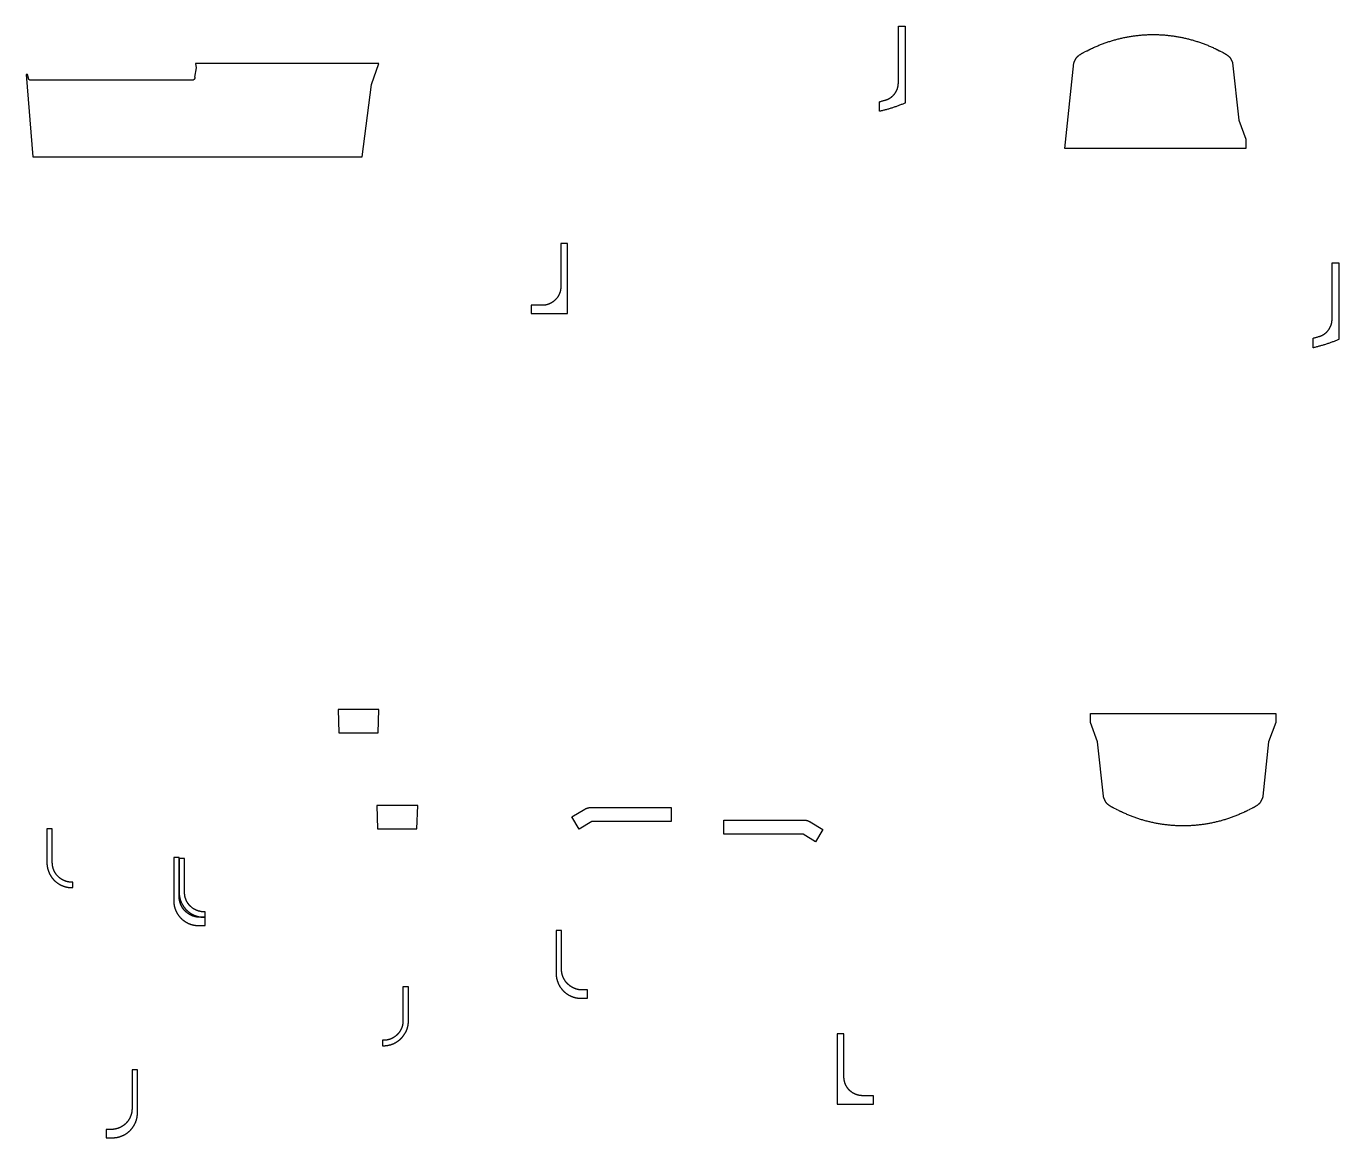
# Model space of a CAD drawing. Header units: millimetres. Extents: x -21383 to 10939, y -6105 to 7228.
# Drawn here: x -4798 to 10939, y -6105 to 7228 of the extents above; entities that cross this region are included whole.
import ezdxf

# ---------------------------------------------------------------- set-up
doc = ezdxf.new("R2010")
doc.units = ezdxf.units.MM
doc.layers.add('PEN', color=3, linetype='Continuous', true_color=0x00ff00)

msp = doc.modelspace()

# ---------------------------------------------------------------- linework, layer by layer
at = {"layer": 'PEN', "color": 18, "true_color": 0x4c0000}
for points in [[(5739, 7228), (5739, 6307), (5737, 6306), (5730, 6303), (5720, 6299), (5711, 6295), (5702, 6291), (5693, 6288), (5683, 6284), (5674, 6280), (5664, 6277), (5655, 6273), (5646, 6270), (5636, 6266), (5627, 6263), (5617, 6260), (5608, 6256), (5598, 6253), (5589, 6250), (5579, 6247), (5570, 6244), (5560, 6241), (5550, 6238), (5541, 6235), (5531, 6233), (5522, 6230), (5512, 6227), (5502, 6225), (5492, 6222), (5483, 6220), (5473, 6217), (5463, 6215), (5453, 6212), (5444, 6210), (5436, 6208), (5434, 6208), (5434, 6323), (5442, 6325), (5450, 6327), (5458, 6329), (5466, 6332), (5474, 6334), (5482, 6336), (5489, 6339), (5497, 6341), (5498, 6341), (5500, 6342), (5502, 6342), (5504, 6343), (5506, 6343), (5508, 6344), (5510, 6345), (5512, 6345), (5514, 6346), (5517, 6347), (5519, 6348), (5521, 6348), (5523, 6349), (5525, 6350), (5527, 6351), (5529, 6352), (5531, 6353), (5533, 6354), (5535, 6355), (5537, 6355), (5539, 6356), (5541, 6357), (5543, 6358), (5545, 6359), (5547, 6361), (5549, 6362), (5551, 6363), (5553, 6364), (5554, 6365), (5556, 6366), (5558, 6367), (5560, 6368), (5562, 6370), (5564, 6371), (5566, 6372), (5567, 6373), (5569, 6375), (5571, 6376), (5573, 6377), (5575, 6379), (5576, 6380), (5578, 6381), (5580, 6383), (5581, 6384), (5585, 6387), (5586, 6388), (5588, 6390), (5590, 6391), (5591, 6393), (5593, 6394), (5595, 6396), (5596, 6397), (5598, 6399), (5599, 6401), (5601, 6402), (5602, 6404), (5604, 6406), (5605, 6407), (5607, 6409), (5608, 6411), (5610, 6412), (5611, 6414), (5612, 6416), (5613, 6417), (5614, 6418), (5614, 6418), (5615, 6419), (5616, 6421), (5618, 6423), (5619, 6425), (5620, 6427), (5622, 6428), (5623, 6430), (5624, 6432), (5625, 6434), (5627, 6436), (5628, 6438), (5629, 6440), (5630, 6442), (5631, 6443), (5632, 6445), (5633, 6447), (5634, 6449), (5635, 6451), (5636, 6453), (5637, 6455), (5638, 6457), (5639, 6459), (5640, 6461), (5641, 6463), (5642, 6465), (5643, 6467), (5643, 6469), (5644, 6471), (5645, 6473), (5646, 6475), (5647, 6478), (5647, 6480), (5648, 6482), (5649, 6484), (5649, 6486), (5650, 6488), (5651, 6490), (5651, 6492), (5652, 6494), (5652, 6497), (5653, 6499), (5653, 6501), (5654, 6503), (5654, 6505), (5655, 6507), (5655, 6510), (5656, 6512), (5656, 6514), (5656, 6516), (5657, 6518), (5657, 6520), (5657, 6523), (5658, 6525), (5658, 6527), (5658, 6529), (5658, 6531), (5658, 6534), (5658, 6536), (5659, 6538), (5659, 6540), (5659, 6543), (5659, 6545), (5659, 6547), (5659, 6549), (5659, 6549), (5659, 7228)], [(9740, 6103), (9825, 5873), (9825, 5763), (7653, 5763), (7764, 6789), (7765, 6791), (7765, 6794), (7766, 6796), (7767, 6798), (7768, 6800), (7769, 6802), (7771, 6806), (7772, 6810), (7773, 6813), (7775, 6816), (7776, 6819), (7778, 6822), (7779, 6825), (7781, 6828), (7783, 6831), (7784, 6835), (7786, 6838), (7788, 6841), (7789, 6843), (7790, 6844), (7791, 6846), (7792, 6847), (7793, 6849), (7794, 6850), (7795, 6852), (7796, 6853), (7797, 6855), (7799, 6856), (7800, 6858), (7802, 6860), (7803, 6862), (7805, 6863), (7807, 6865), (7809, 6867), (7810, 6868), (7812, 6870), (7814, 6871), (7816, 6873), (7818, 6874), (7820, 6876), (7822, 6877), (7824, 6879), (7828, 6881), (7832, 6885), (7837, 6888), (7842, 6891), (7845, 6893), (7847, 6894), (7850, 6896), (7852, 6898), (7855, 6899), (7857, 6901), (7860, 6902), (7862, 6903), (7865, 6905), (7868, 6906), (7871, 6908), (7874, 6910), (7877, 6911), (7880, 6913), (7886, 6916), (7892, 6919), (7911, 6928), (7918, 6931), (7924, 6934), (7942, 6944), (7949, 6947), (7955, 6950), (7958, 6952), (7961, 6953), (7964, 6955), (7968, 6956), (7973, 6959), (7977, 6961), (7988, 6966), (7999, 6971), (8009, 6975), (8020, 6980), (8030, 6985), (8041, 6990), (8052, 6994), (8063, 6999), (8073, 7003), (8084, 7007), (8095, 7012), (8106, 7016), (8117, 7020), (8128, 7024), (8139, 7028), (8150, 7032), (8161, 7036), (8172, 7039), (8183, 7043), (8194, 7046), (8205, 7050), (8216, 7053), (8227, 7057), (8238, 7060), (8249, 7063), (8261, 7066), (8272, 7069), (8283, 7072), (8294, 7075), (8306, 7078), (8317, 7081), (8328, 7084), (8340, 7086), (8351, 7089), (8363, 7091), (8374, 7093), (8385, 7096), (8397, 7098), (8408, 7100), (8420, 7102), (8431, 7104), (8443, 7106), (8454, 7108), (8466, 7110), (8477, 7111), (8489, 7113), (8500, 7114), (8512, 7116), (8523, 7117), (8535, 7118), (8547, 7120), (8558, 7121), (8570, 7122), (8581, 7123), (8593, 7123), (8605, 7124), (8616, 7125), (8628, 7126), (8639, 7126), (8651, 7127), (8663, 7127), (8674, 7127), (8686, 7128), (8698, 7128), (8709, 7128), (8721, 7128), (8733, 7128), (8744, 7128), (8756, 7127), (8767, 7127), (8779, 7127), (8791, 7126), (8802, 7126), (8814, 7125), (8826, 7124), (8837, 7123), (8849, 7123), (8860, 7122), (8872, 7121), (8884, 7120), (8895, 7118), (8907, 7117), (8918, 7116), (8930, 7114), (8941, 7113), (8953, 7111), (8964, 7110), (8976, 7108), (8987, 7106), (8999, 7104), (9010, 7102), (9022, 7100), (9033, 7098), (9045, 7096), (9056, 7093), (9068, 7091), (9079, 7089), (9090, 7086), (9102, 7084), (9113, 7081), (9124, 7078), (9136, 7075), (9147, 7072), (9158, 7069), (9169, 7066), (9181, 7063), (9192, 7060), (9203, 7057), (9214, 7053), (9225, 7050), (9236, 7046), (9247, 7043), (9258, 7039), (9269, 7036), (9280, 7032), (9291, 7028), (9302, 7024), (9313, 7020), (9324, 7016), (9335, 7012), (9346, 7007), (9357, 7003), (9368, 6999), (9378, 6994), (9389, 6990), (9400, 6985), (9410, 6980), (9421, 6975), (9432, 6971), (9442, 6966), (9453, 6961), (9458, 6959), (9463, 6956), (9466, 6955), (9469, 6953), (9472, 6952), (9475, 6950), (9481, 6947), (9488, 6944), (9506, 6934), (9513, 6931), (9519, 6928), (9538, 6919), (9544, 6916), (9550, 6913), (9553, 6911), (9556, 6910), (9559, 6908), (9563, 6906), (9565, 6905), (9568, 6903), (9570, 6902), (9573, 6901), (9575, 6899), (9578, 6898), (9580, 6896), (9583, 6894), (9585, 6893), (9588, 6891), (9593, 6888), (9598, 6885), (9603, 6881), (9606, 6879), (9608, 6877), (9610, 6876), (9612, 6874), (9614, 6873), (9616, 6871), (9618, 6870), (9620, 6868), (9622, 6867), (9623, 6865), (9625, 6863), (9627, 6862), (9628, 6860), (9630, 6858), (9632, 6856), (9633, 6855), (9634, 6853), (9635, 6852), (9636, 6850), (9637, 6849), (9638, 6847), (9639, 6846), (9640, 6844), (9641, 6843), (9642, 6841), (9644, 6838), (9646, 6835), (9648, 6831), (9649, 6828), (9651, 6825), (9652, 6822), (9654, 6819), (9655, 6816), (9657, 6813), (9658, 6810), (9660, 6806), (9661, 6802), (9662, 6800), (9663, 6798), (9664, 6796), (9665, 6794), (9665, 6791), (9666, 6789)], [(-659, 6530), (-569, 6780), (-2770, 6780), (-2763, 6730), (-2780, 6619), (-2779, 6618), (-2779, 6617), (-2779, 6616), (-2779, 6615), (-2778, 6614), (-2778, 6613), (-2778, 6612), (-2778, 6611), (-2778, 6610), (-2778, 6609), (-2778, 6608), (-2778, 6607), (-2779, 6606), (-2779, 6605), (-2779, 6604), (-2779, 6603), (-2779, 6602), (-2780, 6601), (-2780, 6600), (-2781, 6599), (-2781, 6598), (-2781, 6597), (-2782, 6596), (-2782, 6595), (-2783, 6594), (-2783, 6593), (-2784, 6592), (-2785, 6591), (-2785, 6591), (-2786, 6590), (-2787, 6589), (-2788, 6588), (-2788, 6588), (-2789, 6587), (-2790, 6586), (-2791, 6586), (-2792, 6585), (-2792, 6585), (-2793, 6584), (-2794, 6584), (-2795, 6583), (-2796, 6583), (-2797, 6582), (-2798, 6582), (-2799, 6582), (-2800, 6581), (-2801, 6581), (-2802, 6581), (-2803, 6581), (-2804, 6580), (-2805, 6580), (-2806, 6580), (-2807, 6580), (-2808, 6580), (-4744, 6580), (-4745, 6580), (-4746, 6580), (-4747, 6580), (-4748, 6580), (-4749, 6581), (-4750, 6581), (-4751, 6581), (-4752, 6581), (-4753, 6582), (-4754, 6582), (-4755, 6582), (-4756, 6583), (-4757, 6583), (-4758, 6584), (-4758, 6584), (-4759, 6585), (-4760, 6585), (-4761, 6586), (-4762, 6586), (-4763, 6587), (-4763, 6588), (-4764, 6588), (-4765, 6589), (-4766, 6590), (-4766, 6590), (-4767, 6591), (-4768, 6592), (-4768, 6593), (-4769, 6594), (-4769, 6595), (-4770, 6595), (-4770, 6596), (-4771, 6597), (-4771, 6598), (-4772, 6599), (-4772, 6600), (-4772, 6601), (-4773, 6602), (-4773, 6603), (-4773, 6604), (-4773, 6605), (-4784, 6651), (-4798, 6650), (-4719, 5660), (-769, 5660)], [(1256, 3881), (1256, 3781), (1691, 3781), (1691, 4621), (1611, 4621), (1611, 4105), (1611, 4103), (1611, 4100), (1611, 4097), (1611, 4094), (1611, 4092), (1611, 4089), (1611, 4086), (1610, 4083), (1610, 4081), (1610, 4078), (1609, 4075), (1609, 4072), (1609, 4070), (1608, 4067), (1608, 4064), (1607, 4061), (1607, 4059), (1606, 4056), (1605, 4053), (1605, 4051), (1604, 4048), (1603, 4045), (1602, 4043), (1602, 4040), (1601, 4038), (1600, 4035), (1599, 4032), (1598, 4030), (1597, 4027), (1596, 4025), (1595, 4022), (1594, 4019), (1593, 4017), (1592, 4014), (1591, 4012), (1590, 4009), (1589, 4007), (1587, 4005), (1586, 4002), (1585, 4000), (1584, 3997), (1582, 3995), (1581, 3992), (1580, 3990), (1578, 3988), (1577, 3985), (1575, 3983), (1574, 3981), (1572, 3978), (1571, 3976), (1569, 3974), (1567, 3972), (1566, 3970), (1564, 3967), (1562, 3965), (1560, 3963), (1559, 3961), (1557, 3959), (1555, 3957), (1553, 3955), (1551, 3953), (1549, 3950), (1548, 3948), (1546, 3947), (1545, 3946), (1544, 3945), (1542, 3943), (1540, 3941), (1537, 3939), (1535, 3937), (1533, 3935), (1531, 3933), (1529, 3932), (1527, 3930), (1525, 3928), (1523, 3926), (1520, 3925), (1518, 3923), (1516, 3922), (1514, 3920), (1511, 3918), (1509, 3917), (1507, 3915), (1504, 3914), (1502, 3913), (1500, 3911), (1497, 3910), (1495, 3908), (1492, 3907), (1490, 3906), (1488, 3905), (1485, 3903), (1483, 3902), (1480, 3901), (1478, 3900), (1475, 3899), (1473, 3898), (1470, 3897), (1467, 3896), (1465, 3895), (1462, 3894), (1460, 3893), (1457, 3892), (1454, 3891), (1452, 3890), (1449, 3890), (1447, 3889), (1444, 3888), (1441, 3887), (1439, 3887), (1436, 3886), (1433, 3886), (1431, 3885), (1428, 3884), (1425, 3884), (1422, 3883), (1420, 3883), (1417, 3883), (1414, 3882), (1411, 3882), (1409, 3882), (1406, 3881), (1403, 3881), (1400, 3881), (1398, 3881), (1395, 3881), (1392, 3881), (1387, 3881)], [(10939, 4392), (10939, 3471), (10937, 3470), (10930, 3467), (10921, 3463), (10911, 3459), (10902, 3455), (10893, 3452), (10883, 3448), (10874, 3444), (10865, 3441), (10855, 3437), (10846, 3434), (10836, 3430), (10827, 3427), (10818, 3424), (10808, 3421), (10799, 3417), (10789, 3414), (10779, 3411), (10770, 3408), (10760, 3405), (10751, 3402), (10741, 3399), (10731, 3397), (10722, 3394), (10712, 3391), (10702, 3389), (10693, 3386), (10683, 3384), (10673, 3381), (10664, 3379), (10654, 3376), (10644, 3374), (10637, 3372), (10634, 3372), (10634, 3487), (10636, 3487), (10642, 3489), (10650, 3491), (10658, 3493), (10666, 3496), (10674, 3498), (10682, 3500), (10690, 3503), (10698, 3505), (10698, 3505), (10700, 3506), (10704, 3507), (10708, 3508), (10710, 3509), (10713, 3510), (10715, 3510), (10717, 3511), (10719, 3512), (10721, 3513), (10723, 3513), (10725, 3514), (10727, 3515), (10729, 3516), (10731, 3517), (10733, 3518), (10735, 3519), (10737, 3520), (10739, 3520), (10741, 3521), (10743, 3522), (10745, 3523), (10747, 3525), (10749, 3526), (10751, 3527), (10753, 3528), (10755, 3529), (10757, 3530), (10758, 3531), (10760, 3532), (10762, 3534), (10764, 3535), (10766, 3536), (10768, 3537), (10769, 3539), (10771, 3540), (10773, 3541), (10775, 3543), (10777, 3544), (10778, 3545), (10780, 3547), (10782, 3548), (10783, 3549), (10785, 3551), (10787, 3552), (10788, 3554), (10790, 3555), (10792, 3557), (10793, 3558), (10795, 3560), (10796, 3562), (10798, 3563), (10800, 3565), (10801, 3566), (10803, 3568), (10804, 3570), (10806, 3571), (10807, 3573), (10808, 3575), (10810, 3576), (10811, 3578), (10813, 3580), (10814, 3581), (10814, 3582), (10814, 3582), (10815, 3583), (10817, 3585), (10818, 3587), (10819, 3589), (10821, 3591), (10822, 3592), (10823, 3594), (10824, 3596), (10826, 3598), (10827, 3600), (10828, 3602), (10829, 3604), (10830, 3606), (10831, 3607), (10832, 3609), (10833, 3611), (10834, 3613), (10836, 3615), (10837, 3617), (10837, 3619), (10838, 3621), (10839, 3623), (10840, 3625), (10841, 3627), (10842, 3629), (10843, 3631), (10844, 3633), (10845, 3635), (10845, 3637), (10846, 3640), (10847, 3642), (10848, 3644), (10848, 3646), (10849, 3648), (10850, 3650), (10850, 3652), (10851, 3654), (10851, 3656), (10852, 3658), (10853, 3661), (10853, 3663), (10854, 3665), (10854, 3667), (10855, 3669), (10855, 3671), (10855, 3674), (10856, 3676), (10856, 3678), (10857, 3680), (10857, 3682), (10857, 3684), (10858, 3687), (10858, 3689), (10858, 3691), (10858, 3693), (10858, 3696), (10859, 3698), (10859, 3700), (10859, 3702), (10859, 3704), (10859, 3707), (10859, 3709), (10859, 3711), (10859, 3713), (10859, 4392)], [(-569, -968), (-1059, -968), (-1049, -1248), (-579, -1248)], [(7963, -1014), (10183, -1014), (10183, -1124), (10098, -1354), (10029, -2007), (10029, -2010), (10028, -2013), (10027, -2015), (10027, -2018), (10026, -2019), (10026, -2021), (10025, -2024), (10024, -2027), (10023, -2030), (10021, -2033), (10020, -2037), (10019, -2040), (10018, -2043), (10016, -2046), (10015, -2049), (10013, -2052), (10012, -2055), (10010, -2058), (10009, -2062), (10007, -2065), (10006, -2068), (10004, -2071), (10002, -2074), (10000, -2077), (9999, -2079), (9998, -2081), (9997, -2082), (9996, -2084), (9995, -2085), (9994, -2087), (9993, -2088), (9992, -2090), (9991, -2091), (9990, -2093), (9988, -2095), (9987, -2096), (9985, -2098), (9983, -2100), (9981, -2101), (9980, -2103), (9978, -2105), (9976, -2106), (9974, -2108), (9972, -2109), (9970, -2111), (9968, -2112), (9967, -2113), (9965, -2115), (9961, -2118), (9956, -2121), (9951, -2124), (9946, -2128), (9943, -2129), (9941, -2131), (9938, -2132), (9936, -2134), (9933, -2135), (9931, -2137), (9928, -2138), (9926, -2140), (9923, -2141), (9921, -2143), (9918, -2144), (9915, -2146), (9911, -2148), (9908, -2149), (9902, -2152), (9896, -2155), (9877, -2165), (9871, -2168), (9864, -2171), (9846, -2180), (9840, -2184), (9833, -2187), (9830, -2188), (9827, -2190), (9824, -2191), (9821, -2193), (9816, -2195), (9811, -2197), (9800, -2202), (9790, -2207), (9779, -2212), (9768, -2217), (9758, -2221), (9747, -2226), (9736, -2230), (9726, -2235), (9715, -2239), (9704, -2244), (9693, -2248), (9682, -2252), (9671, -2256), (9661, -2260), (9650, -2264), (9639, -2268), (9628, -2272), (9617, -2276), (9606, -2279), (9594, -2283), (9583, -2286), (9572, -2290), (9561, -2293), (9550, -2296), (9539, -2300), (9528, -2303), (9516, -2306), (9505, -2309), (9494, -2312), (9482, -2315), (9471, -2317), (9460, -2320), (9448, -2323), (9437, -2325), (9426, -2327), (9414, -2330), (9403, -2332), (9391, -2334), (9380, -2336), (9369, -2339), (9357, -2340), (9346, -2342), (9334, -2344), (9323, -2346), (9311, -2348), (9300, -2349), (9288, -2351), (9276, -2352), (9265, -2353), (9253, -2355), (9242, -2356), (9230, -2357), (9219, -2358), (9207, -2359), (9195, -2360), (9184, -2361), (9172, -2361), (9160, -2362), (9149, -2363), (9137, -2363), (9126, -2363), (9114, -2364), (9102, -2364), (9091, -2364), (9079, -2364), (9067, -2364), (9056, -2364), (9044, -2364), (9032, -2364), (9021, -2363), (9009, -2363), (8998, -2363), (8986, -2362), (8974, -2361), (8963, -2361), (8951, -2360), (8939, -2359), (8928, -2358), (8916, -2357), (8905, -2356), (8893, -2355), (8881, -2353), (8870, -2352), (8858, -2351), (8847, -2349), (8835, -2348), (8824, -2346), (8812, -2344), (8801, -2342), (8789, -2340), (8778, -2339), (8766, -2336), (8755, -2334), (8743, -2332), (8732, -2330), (8721, -2327), (8709, -2325), (8698, -2323), (8687, -2320), (8675, -2317), (8664, -2315), (8653, -2312), (8641, -2309), (8630, -2306), (8619, -2303), (8608, -2300), (8596, -2296), (8585, -2293), (8574, -2290), (8563, -2286), (8552, -2283), (8541, -2279), (8530, -2276), (8519, -2272), (8508, -2268), (8497, -2264), (8486, -2260), (8475, -2256), (8464, -2252), (8453, -2248), (8442, -2244), (8431, -2239), (8421, -2235), (8410, -2230), (8399, -2226), (8389, -2221), (8378, -2217), (8367, -2212), (8357, -2207), (8346, -2202), (8336, -2197), (8331, -2195), (8326, -2193), (8322, -2191), (8319, -2190), (8316, -2188), (8313, -2187), (8307, -2184), (8301, -2180), (8282, -2171), (8276, -2168), (8269, -2165), (8251, -2155), (8244, -2152), (8238, -2149), (8235, -2148), (8232, -2146), (8229, -2144), (8226, -2143), (8223, -2141), (8221, -2140), (8218, -2138), (8215, -2137), (8213, -2135), (8210, -2134), (8208, -2132), (8205, -2131), (8203, -2129), (8200, -2128), (8195, -2124), (8191, -2121), (8186, -2118), (8182, -2115), (8180, -2113), (8178, -2112), (8176, -2111), (8174, -2109), (8172, -2108), (8170, -2106), (8168, -2105), (8167, -2103), (8165, -2101), (8163, -2100), (8161, -2098), (8160, -2096), (8158, -2095), (8157, -2093), (8155, -2091), (8154, -2090), (8153, -2088), (8152, -2087), (8151, -2085), (8150, -2084), (8149, -2082), (8148, -2081), (8147, -2079), (8146, -2077), (8144, -2074), (8142, -2071), (8141, -2068), (8139, -2065), (8137, -2062), (8136, -2058), (8134, -2055), (8133, -2052), (8131, -2049), (8130, -2046), (8129, -2043), (8127, -2040), (8126, -2037), (8125, -2033), (8124, -2030), (8123, -2027), (8122, -2024), (8121, -2021), (8120, -2019), (8120, -2018), (8119, -2015), (8118, -2013), (8118, -2010), (8117, -2007), (8048, -1354), (7963, -1124)], [(-105, -2121), (-595, -2121), (-585, -2401), (-115, -2401)], [(2933, -2143), (2933, -2313), (1983, -2313), (1833, -2403), (1745, -2257), (1900, -2164), (1903, -2162), (1906, -2161), (1909, -2159), (1912, -2157), (1915, -2156), (1918, -2155), (1921, -2153), (1924, -2152), (1928, -2151), (1931, -2150), (1934, -2149), (1937, -2148), (1940, -2147), (1944, -2146), (1947, -2146), (1950, -2145), (1953, -2144), (1957, -2144), (1960, -2144), (1963, -2143), (1967, -2143), (1970, -2143), (1973, -2143), (1977, -2143), (1980, -2143)], [(3567, -2294), (3577, -2294), (4520, -2294), (4523, -2294), (4527, -2294), (4530, -2294), (4533, -2294), (4537, -2294), (4540, -2295), (4543, -2295), (4547, -2296), (4550, -2296), (4553, -2297), (4557, -2298), (4560, -2298), (4563, -2299), (4566, -2300), (4569, -2301), (4573, -2302), (4576, -2303), (4579, -2305), (4582, -2306), (4585, -2307), (4588, -2309), (4591, -2310), (4594, -2312), (4597, -2313), (4600, -2315), (4755, -2408), (4667, -2554), (4517, -2464), (3577, -2464), (3567, -2464)], [(-4551, -2399), (-4551, -2805), (-4551, -2806), (-4551, -2809), (-4551, -2811), (-4551, -2814), (-4550, -2816), (-4550, -2819), (-4550, -2821), (-4550, -2824), (-4550, -2826), (-4550, -2829), (-4549, -2831), (-4549, -2833), (-4549, -2836), (-4549, -2838), (-4548, -2841), (-4548, -2843), (-4548, -2846), (-4547, -2848), (-4547, -2850), (-4547, -2853), (-4546, -2855), (-4546, -2858), (-4545, -2860), (-4545, -2863), (-4544, -2865), (-4544, -2867), (-4543, -2870), (-4543, -2872), (-4542, -2874), (-4542, -2877), (-4541, -2879), (-4540, -2882), (-4540, -2884), (-4539, -2886), (-4538, -2889), (-4538, -2891), (-4537, -2893), (-4536, -2896), (-4536, -2898), (-4535, -2900), (-4534, -2903), (-4533, -2905), (-4532, -2907), (-4531, -2910), (-4531, -2912), (-4530, -2914), (-4529, -2916), (-4528, -2919), (-4527, -2921), (-4526, -2923), (-4525, -2925), (-4524, -2928), (-4523, -2930), (-4522, -2932), (-4521, -2934), (-4520, -2937), (-4519, -2939), (-4518, -2941), (-4516, -2943), (-4515, -2945), (-4514, -2947), (-4513, -2950), (-4512, -2952), (-4511, -2953), (-4511, -2954), (-4510, -2954), (-4509, -2956), (-4508, -2958), (-4507, -2960), (-4505, -2962), (-4504, -2964), (-4503, -2967), (-4501, -2969), (-4499, -2973), (-4497, -2975), (-4496, -2977), (-4495, -2979), (-4493, -2981), (-4492, -2983), (-4490, -2985), (-4489, -2987), (-4487, -2989), (-4486, -2991), (-4484, -2992), (-4481, -2996), (-4479, -2998), (-4478, -3000), (-4476, -3002), (-4475, -3004), (-4473, -3005), (-4471, -3007), (-4470, -3009), (-4468, -3011), (-4466, -3013), (-4465, -3014), (-4463, -3016), (-4461, -3018), (-4459, -3020), (-4458, -3021), (-4456, -3023), (-4454, -3025), (-4452, -3026), (-4449, -3029), (-4447, -3031), (-4445, -3033), (-4443, -3034), (-4441, -3036), (-4439, -3037), (-4437, -3039), (-4433, -3042), (-4431, -3043), (-4429, -3045), (-4427, -3046), (-4426, -3048), (-4424, -3049), (-4421, -3051), (-4419, -3052), (-4417, -3053), (-4415, -3055), (-4413, -3056), (-4411, -3057), (-4409, -3059), (-4405, -3061), (-4403, -3063), (-4401, -3063), (-4401, -3064), (-4400, -3064), (-4399, -3065), (-4396, -3066), (-4394, -3067), (-4392, -3069), (-4390, -3070), (-4388, -3071), (-4386, -3072), (-4383, -3073), (-4379, -3075), (-4377, -3076), (-4374, -3077), (-4372, -3078), (-4370, -3079), (-4368, -3080), (-4365, -3081), (-4363, -3082), (-4361, -3083), (-4359, -3084), (-4356, -3085), (-4354, -3086), (-4352, -3086), (-4349, -3087), (-4347, -3088), (-4342, -3090), (-4338, -3091), (-4335, -3092), (-4333, -3092), (-4331, -3093), (-4328, -3094), (-4324, -3095), (-4321, -3096), (-4319, -3096), (-4316, -3097), (-4314, -3097), (-4312, -3098), (-4309, -3098), (-4307, -3099), (-4304, -3099), (-4302, -3100), (-4297, -3100), (-4295, -3101), (-4292, -3101), (-4288, -3102), (-4285, -3102), (-4283, -3102), (-4280, -3103), (-4275, -3103), (-4273, -3103), (-4270, -3103), (-4268, -3103), (-4265, -3104), (-4263, -3104), (-4261, -3104), (-4258, -3104), (-4256, -3104), (-4253, -3104), (-4251, -3104), (-4241, -3104), (-4241, -3039), (-4251, -3039), (-4254, -3039), (-4257, -3039), (-4259, -3039), (-4262, -3039), (-4265, -3039), (-4268, -3038), (-4271, -3038), (-4274, -3038), (-4277, -3038), (-4280, -3037), (-4283, -3037), (-4288, -3036), (-4291, -3035), (-4294, -3035), (-4297, -3034), (-4300, -3034), (-4302, -3033), (-4305, -3033), (-4308, -3032), (-4311, -3031), (-4314, -3030), (-4316, -3030), (-4319, -3029), (-4322, -3028), (-4325, -3027), (-4327, -3026), (-4330, -3025), (-4333, -3024), (-4335, -3023), (-4338, -3022), (-4341, -3021), (-4343, -3020), (-4346, -3019), (-4349, -3018), (-4351, -3016), (-4354, -3015), (-4356, -3014), (-4359, -3013), (-4361, -3011), (-4364, -3010), (-4366, -3008), (-4369, -3007), (-4371, -3006), (-4374, -3004), (-4376, -3003), (-4379, -3001), (-4381, -2999), (-4383, -2998), (-4386, -2996), (-4388, -2995), (-4391, -2993), (-4393, -2991), (-4395, -2989), (-4397, -2988), (-4400, -2986), (-4402, -2984), (-4404, -2982), (-4406, -2980), (-4408, -2978), (-4411, -2976), (-4413, -2974), (-4415, -2972), (-4416, -2971), (-4417, -2970), (-4417, -2970), (-4419, -2968), (-4421, -2966), (-4423, -2964), (-4425, -2962), (-4427, -2959), (-4429, -2957), (-4431, -2955), (-4432, -2953), (-4434, -2951), (-4436, -2948), (-4438, -2946), (-4440, -2944), (-4441, -2941), (-4443, -2939), (-4445, -2937), (-4446, -2934), (-4448, -2932), (-4449, -2930), (-4451, -2927), (-4452, -2925), (-4454, -2922), (-4455, -2920), (-4457, -2917), (-4458, -2915), (-4459, -2912), (-4461, -2910), (-4462, -2907), (-4463, -2904), (-4464, -2902), (-4466, -2899), (-4467, -2897), (-4468, -2894), (-4469, -2891), (-4470, -2889), (-4471, -2886), (-4472, -2883), (-4473, -2880), (-4474, -2878), (-4475, -2875), (-4476, -2872), (-4476, -2870), (-4477, -2867), (-4478, -2864), (-4479, -2861), (-4479, -2858), (-4480, -2856), (-4481, -2853), (-4481, -2850), (-4482, -2847), (-4482, -2844), (-4483, -2841), (-4483, -2839), (-4484, -2836), (-4484, -2833), (-4484, -2830), (-4485, -2827), (-4485, -2824), (-4485, -2821), (-4485, -2819), (-4485, -2816), (-4486, -2813), (-4486, -2810), (-4486, -2807), (-4486, -2805), (-4486, -2804), (-4486, -2399)], [(-2655, -3460), (-2716, -3460), (-2719, -3460), (-2723, -3460), (-2727, -3459), (-2731, -3459), (-2735, -3459), (-2739, -3459), (-2744, -3458), (-2748, -3458), (-2752, -3457), (-2756, -3456), (-2760, -3456), (-2764, -3455), (-2768, -3454), (-2772, -3453), (-2776, -3452), (-2780, -3451), (-2784, -3450), (-2787, -3449), (-2791, -3448), (-2795, -3446), (-2799, -3445), (-2803, -3444), (-2807, -3442), (-2811, -3441), (-2814, -3439), (-2818, -3437), (-2822, -3436), (-2825, -3434), (-2829, -3432), (-2833, -3430), (-2836, -3428), (-2840, -3426), (-2840, -3426), (-2842, -3425), (-2843, -3424), (-2845, -3423), (-2847, -3422), (-2849, -3421), (-2850, -3420), (-2852, -3419), (-2854, -3418), (-2856, -3416), (-2857, -3415), (-2859, -3414), (-2861, -3413), (-2862, -3412), (-2864, -3411), (-2867, -3408), (-2869, -3407), (-2872, -3404), (-2874, -3403), (-2875, -3402), (-2877, -3400), (-2878, -3399), (-2880, -3398), (-2881, -3396), (-2884, -3394), (-2886, -3392), (-2887, -3391), (-2889, -3389), (-2890, -3388), (-2892, -3387), (-2893, -3385), (-2895, -3384), (-2896, -3382), (-2897, -3381), (-2899, -3379), (-2900, -3378), (-2901, -3376), (-2904, -3373), (-2905, -3372), (-2907, -3370), (-2908, -3368), (-2909, -3367), (-2911, -3365), (-2912, -3364), (-2913, -3362), (-2914, -3360), (-2916, -3359), (-2917, -3357), (-2918, -3355), (-2919, -3354), (-2920, -3352), (-2922, -3350), (-2923, -3349), (-2924, -3347), (-2925, -3345), (-2926, -3344), (-2927, -3342), (-2928, -3340), (-2929, -3338), (-2930, -3337), (-2931, -3335), (-2931, -3335), (-2932, -3334), (-2933, -3331), (-2935, -3328), (-2937, -3324), (-2939, -3320), (-2941, -3317), (-2943, -3313), (-2944, -3309), (-2946, -3305), (-2947, -3302), (-2949, -3298), (-2950, -3294), (-2952, -3290), (-2953, -3286), (-2954, -3282), (-2955, -3278), (-2956, -3274), (-2957, -3271), (-2958, -3267), (-2959, -3263), (-2960, -3259), (-2961, -3255), (-2962, -3251), (-2962, -3247), (-2963, -3242), (-2963, -3238), (-2964, -3234), (-2964, -3230), (-2964, -3226), (-2965, -3222), (-2965, -3218), (-2965, -3214), (-2965, -3211), (-2965, -2745), (-3030, -2745), (-3030, -3261), (-3030, -3263), (-3030, -3267), (-3030, -3271), (-3030, -3275), (-3029, -3278), (-3029, -3282), (-3029, -3286), (-3028, -3289), (-3028, -3293), (-3028, -3297), (-3027, -3300), (-3027, -3304), (-3026, -3308), (-3025, -3311), (-3025, -3315), (-3024, -3319), (-3023, -3322), (-3023, -3326), (-3022, -3329), (-3021, -3333), (-3020, -3336), (-3019, -3340), (-3018, -3344), (-3017, -3347), (-3016, -3351), (-3015, -3354), (-3014, -3357), (-3012, -3361), (-3011, -3364), (-3010, -3368), (-3008, -3371), (-3007, -3375), (-3006, -3378), (-3004, -3381), (-3003, -3385), (-3001, -3388), (-3000, -3391), (-2998, -3395), (-2996, -3398), (-2995, -3401), (-2993, -3404), (-2991, -3407), (-2989, -3411), (-2987, -3414), (-2985, -3417), (-2983, -3420), (-2982, -3423), (-2979, -3426), (-2977, -3429), (-2975, -3432), (-2973, -3435), (-2971, -3438), (-2969, -3441), (-2967, -3444), (-2964, -3447), (-2962, -3450), (-2960, -3453), (-2957, -3456), (-2955, -3458), (-2952, -3461), (-2950, -3464), (-2947, -3467), (-2945, -3469), (-2943, -3471), (-2942, -3472), (-2941, -3473), (-2939, -3475), (-2937, -3477), (-2934, -3480), (-2931, -3482), (-2928, -3485), (-2926, -3487), (-2923, -3489), (-2920, -3492), (-2917, -3494), (-2914, -3496), (-2911, -3499), (-2908, -3501), (-2905, -3503), (-2902, -3505), (-2899, -3507), (-2896, -3509), (-2893, -3511), (-2890, -3513), (-2887, -3515), (-2884, -3517), (-2881, -3519), (-2878, -3521), (-2874, -3523), (-2871, -3524), (-2868, -3526), (-2865, -3528), (-2861, -3529), (-2858, -3531), (-2855, -3533), (-2851, -3534), (-2848, -3536), (-2845, -3537), (-2841, -3538), (-2838, -3540), (-2834, -3541), (-2831, -3542), (-2828, -3543), (-2824, -3545), (-2821, -3546), (-2817, -3547), (-2814, -3548), (-2810, -3549), (-2807, -3550), (-2803, -3551), (-2799, -3552), (-2796, -3552), (-2792, -3553), (-2789, -3554), (-2785, -3555), (-2781, -3555), (-2778, -3556), (-2774, -3556), (-2771, -3557), (-2767, -3557), (-2763, -3558), (-2760, -3558), (-2756, -3559), (-2752, -3559), (-2748, -3559), (-2745, -3559), (-2741, -3560), (-2734, -3560), (-2731, -3560), (-2730, -3560), (-2655, -3560), (-2655, -3460), (-2655, -3395), (-2666, -3395), (-2668, -3395), (-2671, -3395), (-2674, -3395), (-2677, -3394), (-2679, -3394), (-2682, -3394), (-2685, -3394), (-2688, -3394), (-2691, -3393), (-2694, -3393), (-2697, -3393), (-2700, -3392), (-2702, -3392), (-2705, -3391), (-2708, -3391), (-2711, -3390), (-2714, -3390), (-2717, -3389), (-2719, -3388), (-2722, -3388), (-2725, -3387), (-2728, -3386), (-2731, -3385), (-2733, -3385), (-2736, -3384), (-2739, -3383), (-2741, -3382), (-2744, -3381), (-2747, -3380), (-2750, -3379), (-2752, -3378), (-2755, -3377), (-2757, -3376), (-2760, -3375), (-2763, -3373), (-2765, -3372), (-2768, -3371), (-2770, -3370), (-2773, -3368), (-2776, -3367), (-2778, -3366), (-2781, -3364), (-2783, -3363), (-2786, -3361), (-2788, -3360), (-2790, -3358), (-2793, -3357), (-2795, -3355), (-2798, -3354), (-2800, -3352), (-2802, -3350), (-2805, -3349), (-2807, -3347), (-2809, -3345), (-2812, -3343), (-2814, -3342), (-2816, -3340), (-2818, -3338), (-2820, -3336), (-2823, -3334), (-2825, -3332), (-2827, -3330), (-2829, -3328), (-2831, -3326), (-2831, -3326), (-2832, -3325), (-2833, -3324), (-2835, -3322), (-2837, -3320), (-2839, -3317), (-2841, -3315), (-2843, -3313), (-2845, -3311), (-2847, -3309), (-2849, -3306), (-2850, -3304), (-2852, -3302), (-2854, -3300), (-2856, -3297), (-2857, -3295), (-2859, -3293), (-2860, -3290), (-2862, -3288), (-2864, -3285), (-2865, -3283), (-2867, -3280), (-2868, -3278), (-2869, -3275), (-2871, -3273), (-2872, -3270), (-2874, -3268), (-2875, -3265), (-2876, -3263), (-2877, -3260), (-2879, -3258), (-2880, -3255), (-2881, -3252), (-2882, -3250), (-2883, -3247), (-2884, -3244), (-2885, -3242), (-2886, -3239), (-2887, -3236), (-2888, -3234), (-2889, -3231), (-2890, -3228), (-2891, -3225), (-2891, -3223), (-2892, -3220), (-2893, -3217), (-2894, -3214), (-2894, -3211), (-2895, -3209), (-2895, -3206), (-2896, -3203), (-2896, -3200), (-2897, -3197), (-2897, -3194), (-2898, -3192), (-2898, -3189), (-2898, -3186), (-2899, -3183), (-2899, -3180), (-2899, -3177), (-2899, -3174), (-2900, -3171), (-2900, -3169), (-2900, -3166), (-2900, -3163), (-2900, -3160), (-2900, -2755), (-2965, -2755), (-2965, -3162), (-2965, -3167), (-2965, -3170), (-2965, -3172), (-2965, -3175), (-2964, -3177), (-2964, -3179), (-2964, -3184), (-2963, -3189), (-2963, -3192), (-2963, -3194), (-2963, -3197), (-2962, -3199), (-2962, -3201), (-2962, -3204), (-2961, -3206), (-2961, -3209), (-2960, -3211), (-2960, -3214), (-2959, -3218), (-2958, -3223), (-2958, -3226), (-2957, -3228), (-2957, -3230), (-2956, -3233), (-2955, -3235), (-2955, -3237), (-2954, -3240), (-2953, -3242), (-2953, -3244), (-2952, -3247), (-2951, -3249), (-2951, -3251), (-2950, -3254), (-2949, -3256), (-2948, -3258), (-2947, -3261), (-2947, -3263), (-2946, -3265), (-2945, -3268), (-2944, -3270), (-2943, -3272), (-2942, -3274), (-2941, -3277), (-2940, -3279), (-2939, -3281), (-2937, -3286), (-2936, -3288), (-2935, -3290), (-2934, -3292), (-2933, -3295), (-2932, -3297), (-2931, -3299), (-2930, -3301), (-2928, -3303), (-2927, -3305), (-2926, -3308), (-2925, -3309), (-2925, -3310), (-2923, -3312), (-2922, -3314), (-2921, -3316), (-2920, -3318), (-2918, -3320), (-2917, -3322), (-2916, -3324), (-2914, -3326), (-2913, -3329), (-2912, -3331), (-2910, -3333), (-2909, -3335), (-2907, -3337), (-2906, -3339), (-2904, -3341), (-2903, -3342), (-2901, -3344), (-2900, -3346), (-2898, -3348), (-2897, -3350), (-2895, -3352), (-2894, -3354), (-2892, -3356), (-2890, -3358), (-2889, -3359), (-2887, -3361), (-2884, -3365), (-2882, -3367), (-2880, -3368), (-2879, -3370), (-2877, -3372), (-2875, -3374), (-2874, -3375), (-2872, -3377), (-2870, -3379), (-2868, -3380), (-2866, -3382), (-2865, -3384), (-2863, -3385), (-2861, -3387), (-2859, -3388), (-2857, -3390), (-2855, -3392), (-2853, -3393), (-2851, -3395), (-2850, -3396), (-2848, -3398), (-2846, -3399), (-2842, -3402), (-2840, -3404), (-2838, -3405), (-2836, -3406), (-2834, -3408), (-2832, -3409), (-2830, -3411), (-2828, -3412), (-2825, -3413), (-2823, -3414), (-2821, -3416), (-2819, -3417), (-2817, -3418), (-2815, -3420), (-2814, -3420), (-2813, -3421), (-2811, -3422), (-2808, -3423), (-2806, -3424), (-2804, -3426), (-2802, -3427), (-2800, -3428), (-2798, -3429), (-2795, -3430), (-2793, -3431), (-2791, -3432), (-2789, -3433), (-2786, -3434), (-2784, -3435), (-2782, -3436), (-2780, -3437), (-2777, -3438), (-2775, -3439), (-2773, -3440), (-2771, -3441), (-2768, -3441), (-2766, -3442), (-2764, -3443), (-2761, -3444), (-2759, -3445), (-2757, -3445), (-2754, -3446), (-2752, -3447), (-2750, -3448), (-2747, -3448), (-2745, -3449), (-2743, -3450), (-2740, -3450), (-2738, -3451), (-2735, -3451), (-2733, -3452), (-2731, -3452), (-2728, -3453), (-2726, -3454), (-2723, -3454), (-2721, -3454), (-2719, -3455), (-2716, -3455), (-2714, -3456), (-2711, -3456), (-2709, -3456), (-2707, -3457), (-2704, -3457), (-2702, -3457), (-2699, -3458), (-2697, -3458), (-2694, -3458), (-2692, -3459), (-2690, -3459), (-2687, -3459), (-2685, -3459), (-2682, -3459), (-2680, -3459), (-2677, -3460), (-2675, -3460), (-2672, -3460), (-2670, -3460), (-2667, -3460), (-2666, -3460), (-2665, -3460)], [(1555, -3617), (1555, -4133), (1555, -4136), (1555, -4139), (1555, -4143), (1555, -4147), (1555, -4150), (1556, -4154), (1556, -4158), (1556, -4162), (1557, -4165), (1557, -4169), (1558, -4173), (1558, -4176), (1559, -4180), (1559, -4183), (1560, -4187), (1561, -4191), (1561, -4194), (1562, -4198), (1563, -4201), (1564, -4205), (1565, -4209), (1566, -4212), (1567, -4216), (1568, -4219), (1569, -4223), (1570, -4226), (1571, -4230), (1572, -4233), (1574, -4236), (1575, -4240), (1576, -4243), (1578, -4247), (1579, -4250), (1581, -4253), (1582, -4257), (1584, -4260), (1585, -4263), (1587, -4267), (1588, -4270), (1590, -4273), (1592, -4276), (1594, -4280), (1595, -4283), (1597, -4286), (1599, -4289), (1601, -4292), (1603, -4295), (1605, -4298), (1607, -4301), (1609, -4304), (1611, -4307), (1614, -4310), (1616, -4313), (1618, -4316), (1620, -4319), (1623, -4322), (1625, -4325), (1627, -4328), (1630, -4330), (1632, -4333), (1635, -4336), (1637, -4339), (1640, -4341), (1642, -4343), (1643, -4344), (1643, -4345), (1645, -4347), (1648, -4349), (1651, -4352), (1653, -4354), (1656, -4357), (1659, -4359), (1662, -4362), (1665, -4364), (1668, -4366), (1670, -4369), (1673, -4371), (1676, -4373), (1679, -4375), (1682, -4377), (1685, -4379), (1688, -4381), (1691, -4383), (1695, -4385), (1698, -4387), (1701, -4389), (1704, -4391), (1707, -4393), (1714, -4397), (1717, -4398), (1720, -4400), (1723, -4402), (1727, -4403), (1730, -4405), (1733, -4406), (1737, -4408), (1740, -4409), (1743, -4410), (1747, -4412), (1750, -4413), (1754, -4414), (1757, -4416), (1761, -4417), (1764, -4418), (1768, -4419), (1771, -4420), (1775, -4421), (1778, -4422), (1782, -4423), (1785, -4424), (1789, -4425), (1792, -4425), (1796, -4426), (1800, -4427), (1803, -4427), (1807, -4428), (1810, -4429), (1814, -4429), (1818, -4430), (1821, -4430), (1825, -4430), (1829, -4431), (1833, -4431), (1836, -4431), (1840, -4432), (1844, -4432), (1847, -4432), (1851, -4432), (1854, -4432), (1930, -4432), (1930, -4332), (1869, -4332), (1866, -4332), (1862, -4332), (1857, -4332), (1853, -4331), (1849, -4331), (1845, -4331), (1841, -4330), (1837, -4330), (1833, -4329), (1829, -4329), (1825, -4328), (1821, -4327), (1817, -4326), (1813, -4325), (1809, -4324), (1805, -4323), (1801, -4322), (1797, -4321), (1793, -4320), (1789, -4319), (1786, -4317), (1782, -4316), (1778, -4314), (1774, -4313), (1770, -4311), (1767, -4310), (1763, -4308), (1759, -4306), (1756, -4304), (1752, -4302), (1748, -4300), (1746, -4299), (1745, -4298), (1744, -4298), (1741, -4296), (1739, -4295), (1738, -4294), (1736, -4293), (1734, -4292), (1733, -4291), (1731, -4290), (1729, -4289), (1727, -4287), (1726, -4286), (1724, -4285), (1722, -4284), (1721, -4283), (1719, -4281), (1718, -4280), (1716, -4279), (1714, -4278), (1713, -4276), (1711, -4275), (1710, -4274), (1708, -4272), (1706, -4271), (1705, -4270), (1702, -4267), (1700, -4266), (1699, -4264), (1697, -4263), (1696, -4262), (1694, -4260), (1693, -4259), (1692, -4257), (1690, -4256), (1689, -4254), (1687, -4253), (1686, -4251), (1685, -4250), (1683, -4248), (1682, -4247), (1681, -4245), (1679, -4244), (1678, -4242), (1677, -4241), (1675, -4239), (1674, -4237), (1673, -4236), (1672, -4234), (1670, -4233), (1669, -4231), (1668, -4229), (1667, -4228), (1665, -4226), (1664, -4224), (1663, -4223), (1662, -4221), (1661, -4219), (1660, -4217), (1659, -4216), (1658, -4214), (1656, -4212), (1655, -4210), (1654, -4209), (1654, -4207), (1653, -4207), (1653, -4206), (1651, -4203), (1649, -4200), (1647, -4196), (1646, -4192), (1644, -4189), (1642, -4185), (1640, -4181), (1639, -4177), (1637, -4174), (1636, -4170), (1634, -4166), (1633, -4162), (1632, -4158), (1631, -4154), (1629, -4151), (1628, -4147), (1627, -4143), (1626, -4139), (1625, -4135), (1625, -4131), (1624, -4127), (1623, -4123), (1623, -4119), (1622, -4115), (1621, -4111), (1621, -4106), (1621, -4102), (1620, -4098), (1620, -4094), (1620, -4090), (1620, -4086), (1620, -4083), (1620, -3617)], [(-526, -4936), (-526, -5001), (-515, -5001), (-513, -5001), (-511, -5001), (-508, -5001), (-506, -5001), (-503, -5001), (-501, -5001), (-498, -5001), (-496, -5001), (-493, -5001), (-491, -5000), (-489, -5000), (-486, -5000), (-484, -5000), (-481, -5000), (-479, -4999), (-476, -4999), (-474, -4999), (-471, -4998), (-469, -4998), (-467, -4997), (-464, -4997), (-462, -4997), (-459, -4996), (-457, -4996), (-455, -4995), (-452, -4995), (-450, -4994), (-447, -4994), (-445, -4993), (-443, -4992), (-440, -4992), (-438, -4991), (-436, -4991), (-433, -4990), (-431, -4989), (-428, -4989), (-426, -4988), (-424, -4987), (-421, -4986), (-419, -4986), (-417, -4985), (-415, -4984), (-412, -4983), (-410, -4982), (-408, -4981), (-405, -4981), (-403, -4980), (-401, -4979), (-399, -4978), (-396, -4977), (-394, -4976), (-392, -4975), (-390, -4974), (-387, -4973), (-385, -4972), (-383, -4971), (-381, -4969), (-379, -4968), (-376, -4967), (-374, -4966), (-372, -4965), (-370, -4964), (-368, -4963), (-366, -4961), (-365, -4961), (-363, -4960), (-361, -4959), (-359, -4958), (-357, -4956), (-355, -4955), (-353, -4954), (-351, -4952), (-349, -4951), (-347, -4950), (-345, -4948), (-343, -4947), (-341, -4945), (-339, -4944), (-337, -4942), (-335, -4941), (-333, -4939), (-331, -4938), (-329, -4936), (-327, -4935), (-325, -4933), (-323, -4932), (-321, -4930), (-320, -4929), (-318, -4927), (-316, -4925), (-314, -4924), (-312, -4922), (-310, -4920), (-309, -4919), (-307, -4917), (-305, -4915), (-303, -4914), (-302, -4912), (-300, -4910), (-298, -4908), (-297, -4907), (-295, -4905), (-293, -4903), (-292, -4901), (-290, -4899), (-288, -4897), (-287, -4896), (-285, -4894), (-282, -4890), (-281, -4888), (-279, -4886), (-278, -4884), (-276, -4882), (-275, -4880), (-273, -4878), (-272, -4876), (-270, -4874), (-269, -4872), (-268, -4870), (-266, -4868), (-265, -4866), (-263, -4864), (-262, -4862), (-261, -4860), (-260, -4858), (-258, -4856), (-257, -4854), (-256, -4852), (-256, -4851), (-255, -4851), (-255, -4849), (-253, -4847), (-252, -4845), (-251, -4843), (-250, -4841), (-249, -4839), (-248, -4836), (-246, -4834), (-245, -4832), (-244, -4830), (-243, -4827), (-242, -4825), (-241, -4823), (-240, -4821), (-239, -4818), (-238, -4816), (-237, -4814), (-237, -4812), (-235, -4807), (-234, -4805), (-233, -4802), (-232, -4800), (-231, -4798), (-231, -4796), (-230, -4793), (-229, -4791), (-228, -4789), (-228, -4786), (-227, -4784), (-226, -4781), (-226, -4779), (-225, -4777), (-225, -4774), (-224, -4772), (-223, -4770), (-223, -4767), (-222, -4765), (-222, -4762), (-221, -4760), (-221, -4758), (-220, -4755), (-220, -4753), (-220, -4750), (-219, -4748), (-219, -4746), (-218, -4743), (-218, -4741), (-218, -4738), (-218, -4736), (-217, -4733), (-217, -4731), (-217, -4729), (-216, -4724), (-216, -4719), (-216, -4716), (-216, -4714), (-216, -4711), (-216, -4709), (-216, -4706), (-216, -4704), (-216, -4702), (-216, -4296), (-281, -4296), (-281, -4702), (-281, -4704), (-281, -4707), (-281, -4710), (-281, -4713), (-281, -4716), (-281, -4719), (-281, -4722), (-282, -4725), (-282, -4728), (-282, -4730), (-283, -4733), (-283, -4736), (-284, -4739), (-284, -4742), (-285, -4745), (-285, -4748), (-286, -4750), (-286, -4753), (-287, -4756), (-288, -4759), (-288, -4762), (-289, -4764), (-290, -4767), (-291, -4770), (-292, -4773), (-292, -4775), (-293, -4778), (-294, -4781), (-295, -4783), (-296, -4786), (-297, -4789), (-298, -4791), (-300, -4794), (-301, -4797), (-302, -4799), (-303, -4802), (-304, -4804), (-306, -4807), (-307, -4810), (-308, -4812), (-310, -4815), (-311, -4817), (-312, -4820), (-314, -4822), (-315, -4825), (-317, -4827), (-318, -4829), (-320, -4832), (-322, -4834), (-323, -4837), (-325, -4839), (-327, -4841), (-328, -4844), (-330, -4846), (-332, -4848), (-334, -4850), (-336, -4853), (-338, -4855), (-339, -4857), (-341, -4859), (-343, -4861), (-345, -4863), (-347, -4866), (-349, -4867), (-349, -4868), (-350, -4868), (-351, -4870), (-354, -4872), (-356, -4874), (-358, -4876), (-360, -4878), (-362, -4880), (-364, -4881), (-367, -4883), (-369, -4885), (-371, -4887), (-373, -4889), (-376, -4890), (-378, -4892), (-380, -4894), (-383, -4895), (-385, -4897), (-388, -4899), (-390, -4900), (-392, -4902), (-395, -4903), (-397, -4905), (-400, -4906), (-402, -4907), (-405, -4909), (-407, -4910), (-410, -4911), (-413, -4913), (-415, -4914), (-418, -4915), (-420, -4916), (-423, -4917), (-426, -4919), (-428, -4920), (-431, -4921), (-434, -4922), (-436, -4923), (-439, -4924), (-442, -4925), (-444, -4925), (-447, -4926), (-450, -4927), (-453, -4928), (-455, -4929), (-458, -4929), (-461, -4930), (-464, -4931), (-467, -4931), (-469, -4932), (-472, -4932), (-475, -4933), (-478, -4933), (-481, -4934), (-484, -4934), (-487, -4935), (-489, -4935), (-492, -4935), (-495, -4936), (-498, -4936), (-501, -4936), (-504, -4936), (-507, -4936), (-510, -4936), (-513, -4936), (-515, -4936)], [(5006, -4860), (4926, -4860), (4926, -5700), (5361, -5700), (5361, -5600), (5231, -5600), (5230, -5600), (5228, -5600), (5225, -5600), (5223, -5600), (5220, -5600), (5217, -5599), (5214, -5599), (5212, -5599), (5209, -5599), (5206, -5599), (5203, -5598), (5201, -5598), (5198, -5597), (5195, -5597), (5192, -5597), (5190, -5596), (5187, -5596), (5184, -5595), (5182, -5594), (5179, -5594), (5176, -5593), (5174, -5592), (5171, -5592), (5168, -5591), (5166, -5590), (5163, -5589), (5160, -5589), (5158, -5588), (5155, -5587), (5153, -5586), (5150, -5585), (5147, -5584), (5145, -5583), (5142, -5582), (5140, -5581), (5137, -5580), (5135, -5578), (5132, -5577), (5130, -5576), (5128, -5575), (5125, -5573), (5123, -5572), (5120, -5571), (5118, -5569), (5116, -5568), (5113, -5567), (5111, -5565), (5109, -5564), (5106, -5562), (5104, -5561), (5102, -5559), (5099, -5557), (5097, -5556), (5095, -5554), (5093, -5552), (5091, -5551), (5088, -5549), (5086, -5547), (5084, -5545), (5082, -5544), (5080, -5542), (5078, -5540), (5076, -5538), (5074, -5536), (5072, -5534), (5071, -5534), (5070, -5532), (5068, -5530), (5066, -5528), (5064, -5526), (5062, -5524), (5061, -5522), (5059, -5520), (5057, -5518), (5055, -5515), (5054, -5513), (5052, -5511), (5050, -5509), (5049, -5507), (5047, -5504), (5045, -5502), (5044, -5500), (5042, -5497), (5041, -5495), (5039, -5493), (5038, -5490), (5037, -5488), (5035, -5486), (5034, -5483), (5033, -5481), (5031, -5478), (5030, -5476), (5029, -5474), (5028, -5471), (5026, -5469), (5025, -5466), (5024, -5464), (5023, -5461), (5022, -5458), (5021, -5456), (5020, -5453), (5019, -5451), (5018, -5448), (5017, -5446), (5017, -5443), (5016, -5440), (5015, -5438), (5014, -5435), (5014, -5432), (5013, -5430), (5012, -5427), (5012, -5424), (5011, -5422), (5010, -5419), (5010, -5416), (5009, -5414), (5009, -5411), (5009, -5408), (5008, -5405), (5008, -5403), (5007, -5400), (5007, -5397), (5007, -5394), (5007, -5392), (5006, -5389), (5006, -5386), (5006, -5383), (5006, -5380), (5006, -5378), (5006, -5376)], [(-3840, -6005), (-3840, -6105), (-3764, -6105), (-3761, -6105), (-3758, -6105), (-3754, -6105), (-3750, -6104), (-3746, -6104), (-3743, -6104), (-3739, -6104), (-3735, -6103), (-3728, -6103), (-3724, -6102), (-3721, -6102), (-3717, -6101), (-3713, -6100), (-3710, -6100), (-3706, -6099), (-3703, -6098), (-3699, -6097), (-3695, -6097), (-3692, -6096), (-3688, -6095), (-3685, -6094), (-3681, -6093), (-3678, -6092), (-3674, -6091), (-3671, -6090), (-3667, -6088), (-3664, -6087), (-3660, -6086), (-3657, -6085), (-3654, -6083), (-3650, -6082), (-3647, -6081), (-3643, -6079), (-3640, -6078), (-3637, -6076), (-3634, -6074), (-3630, -6073), (-3627, -6071), (-3624, -6069), (-3621, -6068), (-3617, -6066), (-3614, -6064), (-3611, -6062), (-3608, -6060), (-3605, -6058), (-3602, -6056), (-3599, -6054), (-3596, -6052), (-3593, -6050), (-3590, -6048), (-3587, -6046), (-3584, -6044), (-3581, -6042), (-3578, -6039), (-3575, -6037), (-3572, -6035), (-3569, -6032), (-3566, -6030), (-3564, -6027), (-3561, -6025), (-3558, -6022), (-3556, -6020), (-3553, -6017), (-3552, -6016), (-3550, -6014), (-3548, -6012), (-3545, -6009), (-3543, -6006), (-3540, -6003), (-3538, -6001), (-3535, -5998), (-3533, -5995), (-3531, -5992), (-3528, -5989), (-3526, -5986), (-3524, -5983), (-3522, -5980), (-3520, -5977), (-3517, -5974), (-3515, -5971), (-3513, -5968), (-3511, -5965), (-3509, -5962), (-3508, -5959), (-3506, -5956), (-3504, -5953), (-3502, -5949), (-3500, -5946), (-3499, -5943), (-3497, -5940), (-3495, -5936), (-3494, -5933), (-3492, -5930), (-3491, -5926), (-3489, -5923), (-3488, -5920), (-3486, -5916), (-3485, -5913), (-3484, -5909), (-3483, -5906), (-3481, -5903), (-3480, -5899), (-3479, -5896), (-3478, -5892), (-3477, -5889), (-3476, -5885), (-3475, -5882), (-3474, -5878), (-3473, -5874), (-3472, -5871), (-3472, -5867), (-3471, -5864), (-3470, -5860), (-3469, -5856), (-3469, -5853), (-3468, -5849), (-3468, -5845), (-3467, -5842), (-3467, -5838), (-3466, -5834), (-3466, -5831), (-3466, -5827), (-3466, -5823), (-3465, -5820), (-3465, -5816), (-3465, -5812), (-3465, -5809), (-3465, -5806), (-3465, -5290), (-3530, -5290), (-3530, -5756), (-3530, -5759), (-3530, -5763), (-3530, -5767), (-3531, -5771), (-3531, -5775), (-3531, -5779), (-3532, -5783), (-3532, -5788), (-3533, -5792), (-3533, -5796), (-3534, -5800), (-3535, -5804), (-3536, -5808), (-3537, -5812), (-3538, -5816), (-3539, -5820), (-3540, -5823), (-3541, -5827), (-3542, -5831), (-3543, -5835), (-3545, -5839), (-3546, -5843), (-3547, -5847), (-3549, -5850), (-3551, -5854), (-3552, -5858), (-3554, -5862), (-3556, -5865), (-3558, -5869), (-3560, -5873), (-3561, -5876), (-3563, -5879), (-3564, -5880), (-3564, -5880), (-3565, -5882), (-3567, -5885), (-3568, -5887), (-3569, -5889), (-3570, -5890), (-3571, -5892), (-3572, -5894), (-3573, -5895), (-3574, -5897), (-3576, -5899), (-3577, -5901), (-3578, -5902), (-3579, -5904), (-3580, -5905), (-3582, -5907), (-3583, -5909), (-3584, -5910), (-3586, -5912), (-3587, -5913), (-3588, -5915), (-3589, -5917), (-3591, -5918), (-3592, -5920), (-3593, -5921), (-3595, -5923), (-3596, -5924), (-3598, -5926), (-3599, -5927), (-3600, -5929), (-3602, -5930), (-3603, -5932), (-3605, -5933), (-3606, -5934), (-3608, -5936), (-3609, -5937), (-3612, -5940), (-3614, -5941), (-3615, -5943), (-3617, -5944), (-3618, -5945), (-3620, -5947), (-3621, -5948), (-3625, -5951), (-3626, -5952), (-3628, -5953), (-3629, -5954), (-3631, -5956), (-3633, -5957), (-3634, -5958), (-3636, -5959), (-3638, -5960), (-3639, -5962), (-3641, -5963), (-3643, -5964), (-3645, -5965), (-3646, -5966), (-3648, -5967), (-3650, -5968), (-3651, -5969), (-3653, -5970), (-3655, -5971), (-3655, -5971), (-3656, -5972), (-3659, -5973), (-3662, -5975), (-3666, -5977), (-3669, -5979), (-3673, -5981), (-3677, -5983), (-3681, -5984), (-3684, -5986), (-3688, -5987), (-3692, -5989), (-3696, -5990), (-3700, -5992), (-3704, -5993), (-3707, -5994), (-3711, -5995), (-3715, -5996), (-3719, -5997), (-3723, -5998), (-3727, -5999), (-3731, -6000), (-3735, -6001), (-3739, -6001), (-3743, -6002), (-3747, -6003), (-3751, -6003), (-3755, -6004), (-3760, -6004), (-3764, -6004), (-3768, -6005), (-3772, -6005), (-3776, -6005), (-3779, -6005), (-3780, -6005)]]:
    msp.add_lwpolyline(points, close=True, dxfattribs=at)

doc.saveas('drawing.dxf')
